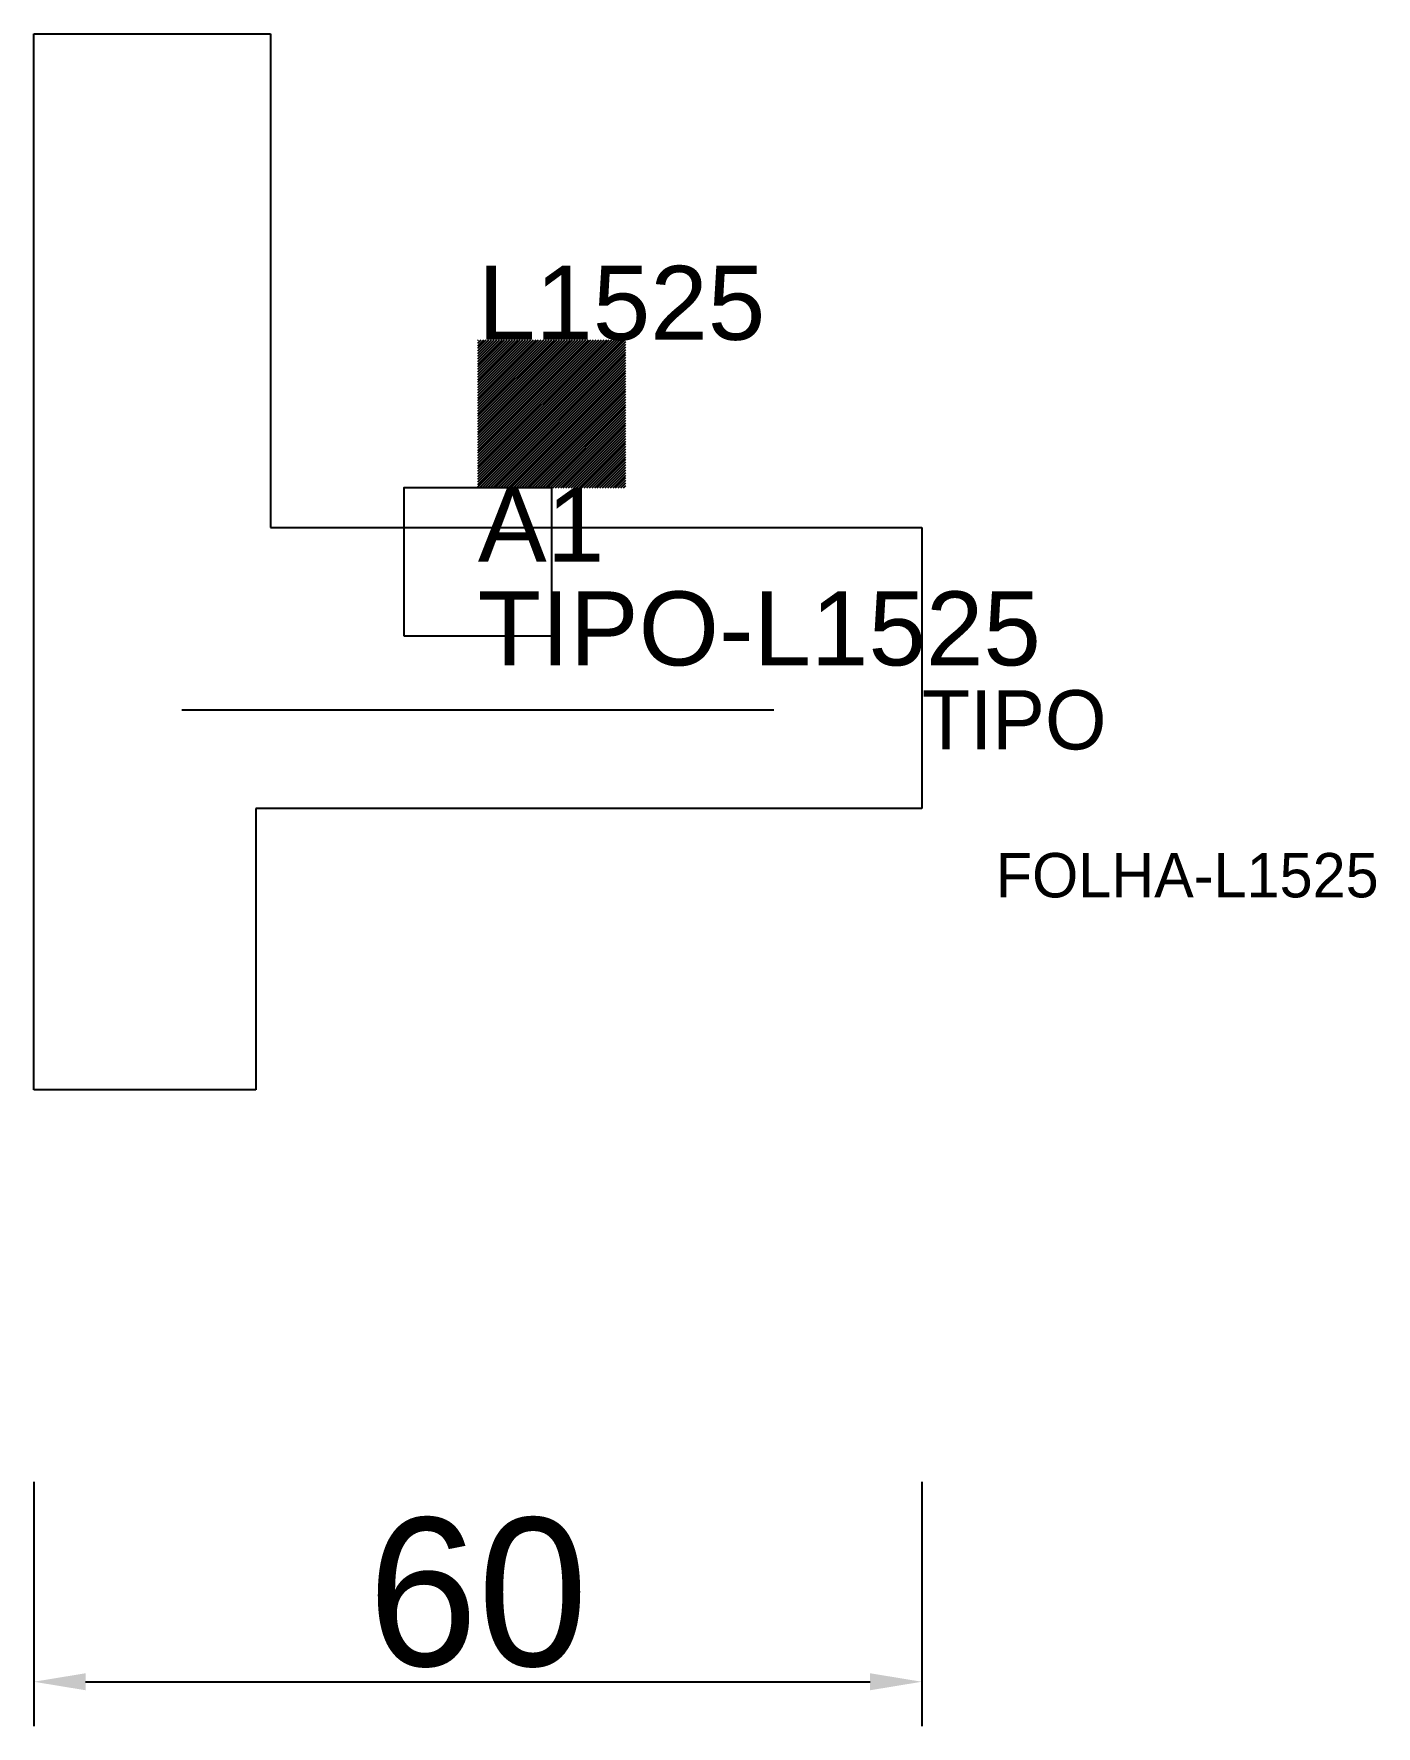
# Model space of a CAD drawing. Header units: metres. Extents: x 222 to 313, y 87 to 202.
import ezdxf

# ---------------------------------------------------------------- set-up
doc = ezdxf.new("R2010")
doc.units = ezdxf.units.M
for name, color, linetype in [('3', 3, 'CONTINUOUS'), ('AUX00', 7, 'CONTINUOUS'), ('COTA', 241, 'CONTINUOUS'), ('FOLHA', 255, 'CONTINUOUS'), ('Hachura', 251, 'CONTINUOUS'), ('NOMENCLATURA', 7, 'CONTINUOUS'), ('Nível', 160, 'CONTINUOUS'), ('Painéis', 200, 'CONTINUOUS'), ('Pilares', 5, 'CONTINUOUS'), ('REAPROVEITAMENTO', 251, 'CONTINUOUS'), ('SARR_2.2x7', 40, 'CONTINUOUS')]:
    doc.layers.add(name, color=color, linetype=linetype)
doc.styles.add('ARIAL', font='Arial.ttf')
doc.styles.add('STR_STANDARD', font='arial.ttf')
doc.dimstyles.new('EZ DXF', dxfattribs={"dimtxt": 10, "dimasz": 3.5, "dimexe": 3, "dimexo": 1.5, "dimgap": 1, "dimtad": 1, "dimdec": 1, "dimdsep": 46, "dimcen": 2.5, "dimazin": 3, "dimtfac": 1, "dimtmove": 0, "dimatfit": 3})

msp = doc.modelspace()

# ---------------------------------------------------------------- hatches: boundary and pattern name
at = {"layer": 'Hachura'}
h = msp.add_hatch(dxfattribs=at)
h.set_pattern_fill('ANSI31', scale=50)
h.paths.add_polyline_path([(282.2, 168.15), (282.2, 149.15), (237.2, 149.15), (237.2, 130.15), (222.2, 130.15), (222.2, 168.15), (222.2, 201.5), (238.2, 201.5), (238.2, 168.15)])
h = msp.add_hatch(dxfattribs=at)
h.set_pattern_fill('ANSI31', scale=50)
h.paths.add_polyline_path([(282.2, 168.15), (282.2, 149.15), (237.2, 149.15), (237.2, 130.15), (222.2, 130.15), (222.2, 168.15), (222.2, 201.5), (238.2, 201.5), (238.2, 168.15)])
at = {"layer": 'Reaproveitamento'}
h = msp.add_hatch(dxfattribs=at)
h.set_pattern_fill('SOLID')
h.paths.add_polyline_path([(252.2, 170.825), (262.2, 170.825), (262.2, 180.825), (252.2, 180.825)])
h = msp.add_hatch(dxfattribs=at)
h.set_pattern_fill('SOLID')
h.paths.add_polyline_path([(252.2, 170.825), (262.2, 170.825), (262.2, 180.825), (252.2, 180.825)])

# ---------------------------------------------------------------- linework, layer by layer
at = {"layer": 'Painéis', "color": 200}
for p, q in [((222.2, 168.15), (222.2, 201.5)), ((222.2, 201.5), (238.2, 201.5)), ((222.2, 168.15), (222.2, 201.5)), ((222.2, 201.5), (238.2, 201.5)), ((238.2, 201.5), (238.2, 168.15)), ((238.2, 201.5), (238.2, 168.15)), ((222.2, 130.15), (222.2, 168.15)), ((222.2, 130.15), (222.2, 168.15)), ((238.2, 168.15), (282.2, 168.15)), ((238.2, 168.15), (282.2, 168.15)), ((282.2, 168.15), (282.2, 149.15)), ((282.2, 168.15), (282.2, 149.15)), ((282.2, 149.15), (237.2, 149.15)), ((237.2, 149.15), (237.2, 130.15)), ((282.2, 149.15), (237.2, 149.15)), ((237.2, 149.15), (237.2, 130.15)), ((237.2, 130.15), (222.2, 130.15)), ((237.2, 130.15), (222.2, 130.15))]:
    msp.add_line(p, q, dxfattribs=at)
at = {"layer": 'Pilares'}
msp.add_lwpolyline([(247.2, 160.825), (257.2, 160.825), (257.2, 170.825), (247.2, 170.825)], close=True, dxfattribs=at)
msp.add_lwpolyline([(247.2, 160.825), (257.2, 160.825), (257.2, 170.825), (247.2, 170.825)], close=True, dxfattribs=at)
at = {"layer": 'SARR_2.2x7'}
msp.add_line((232.2, 155.825), (272.2, 155.825), dxfattribs=at)
msp.add_line((232.2, 155.825), (272.2, 155.825), dxfattribs=at)

# ---------------------------------------------------------------- texts
at = {"layer": '3', "style": 'STR_STANDARD'}
msp.add_text('A1', height=5, dxfattribs=at).set_placement((252.2, 165.825))
msp.add_text('A1', height=5, dxfattribs=at).set_placement((252.2, 165.825))
at = {"layer": 'AUX00', "style": 'STR_STANDARD'}
msp.add_text('TIPO-L1525', height=5, dxfattribs=at).set_placement((252.2, 158.825))
msp.add_text('TIPO-L1525', height=5, dxfattribs=at).set_placement((252.2, 158.825))
at = {"layer": 'FOLHA'}
msp.add_text('FOLHA-L1525', height=3, dxfattribs=at).set_placement((287.2, 143.15))
msp.add_text('FOLHA-L1525', height=3, dxfattribs=at).set_placement((287.2, 143.15))
at = {"layer": 'NOMENCLATURA', "insert": (252.2, 185.825), "char_height": 5, "attachment_point": 1, "style": 'ARIAL'}
msp.add_mtext('L1525', dxfattribs=at)
msp.add_mtext('L1525', dxfattribs=at)
at = {"layer": 'Nível'}
msp.add_text('TIPO', height=4, dxfattribs=at).set_placement((282.2, 153.15))
msp.add_text('TIPO', height=4, dxfattribs=at).set_placement((282.2, 153.15))

# ---------------------------------------------------------------- dimensions: what is measured, and where the dimension line sits
at = {"layer": 'COTA'}
msp.add_linear_dim(base=(222.2, 90.15), p1=(222.2, 105.15), p2=(282.2, 105.15), dimstyle='EZ DXF', dxfattribs=at).render()
msp.add_linear_dim(base=(222.2, 90.15), p1=(222.2, 105.15), p2=(282.2, 105.15), dimstyle='EZ DXF', dxfattribs=at).render()

doc.saveas('drawing.dxf')
